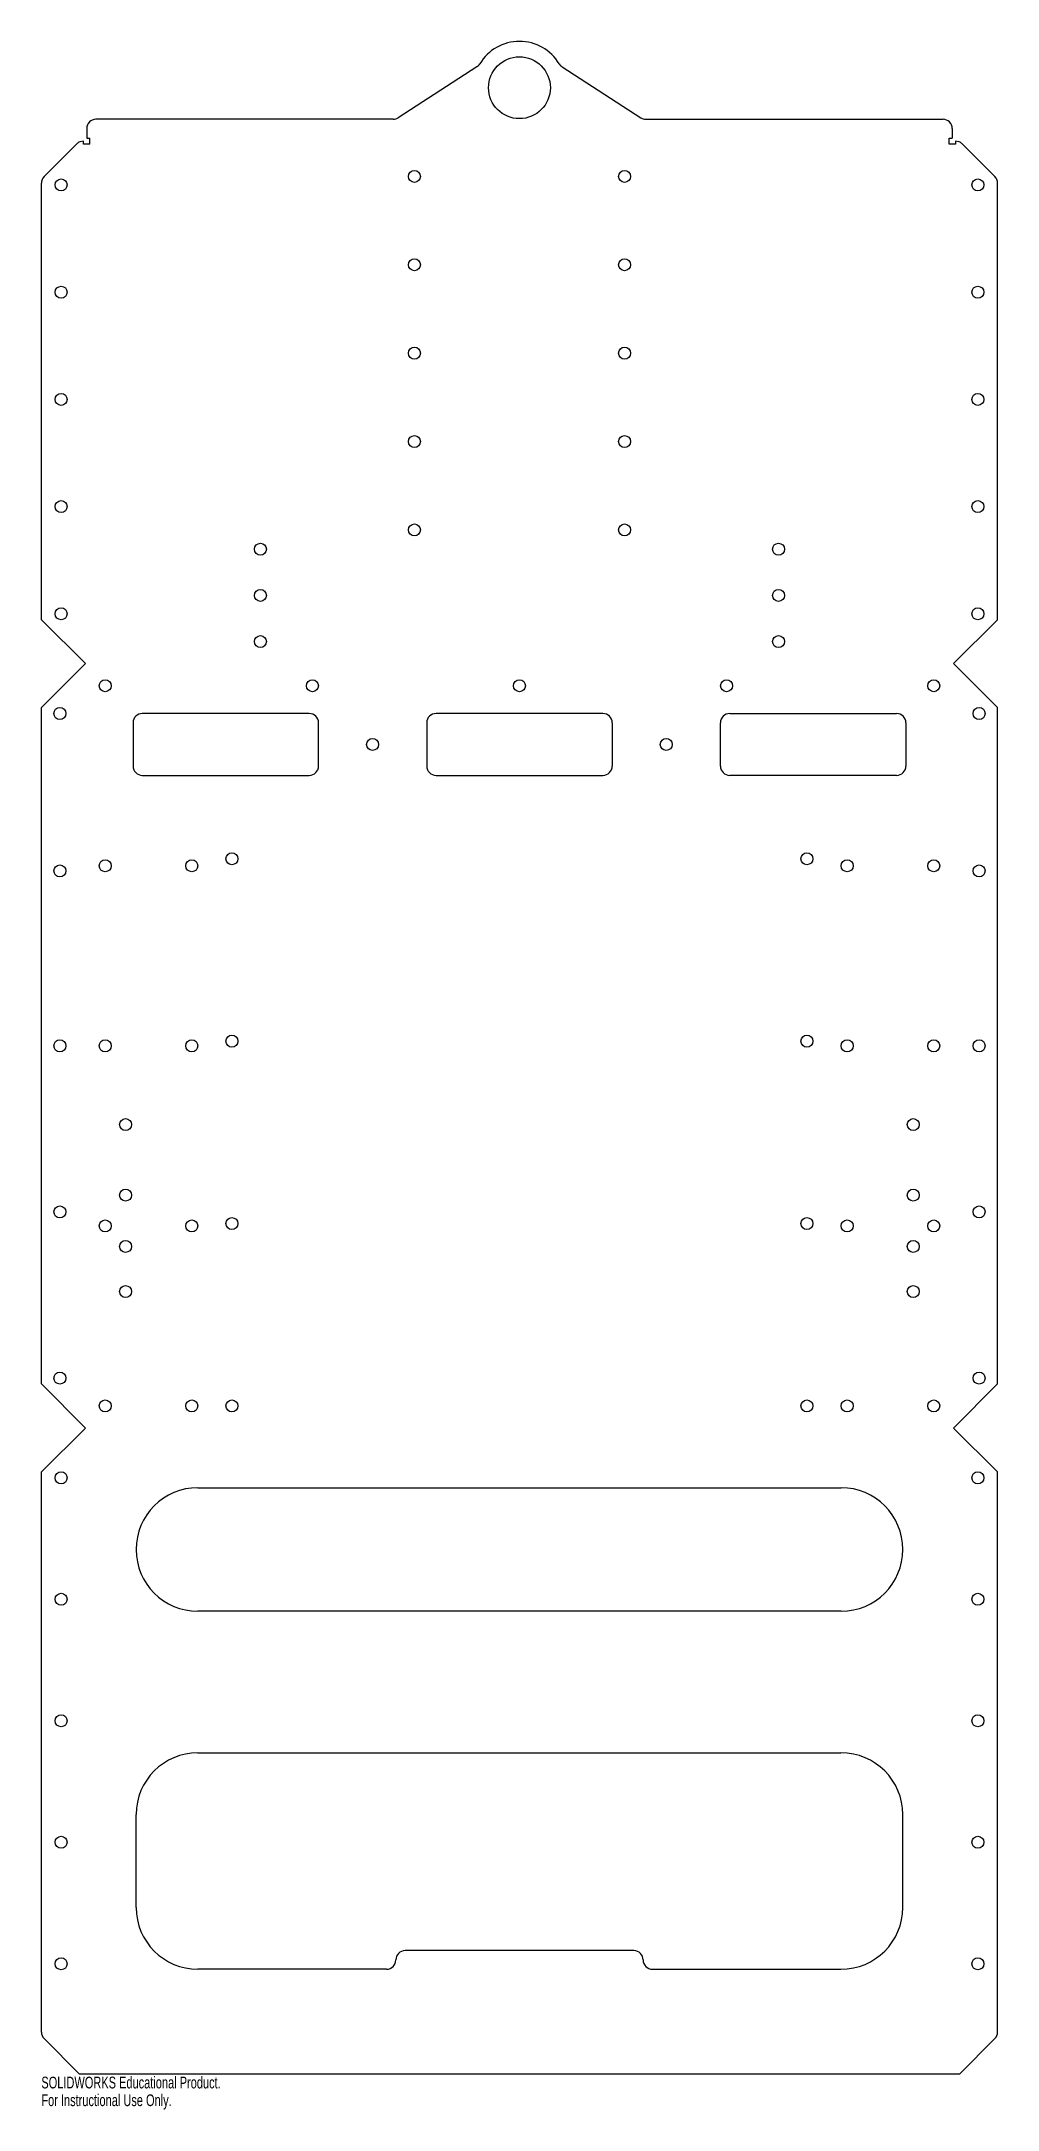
# Model space of a CAD drawing. Header units: inches. Extents: x -1.7 to 13.8, y -11.1 to 22.4.
import ezdxf

# ---------------------------------------------------------------- set-up
doc = ezdxf.new("R2010")
doc.units = ezdxf.units.IN
doc.header["$MEASUREMENT"] = 0
doc.styles.add('SLDTEXTSTYLE0', font='TXT', dxfattribs={"width": 0.7})

msp = doc.modelspace()

# ---------------------------------------------------------------- linework, layer by layer
at = {"color": 7, "linetype": 'Continuous', "lineweight": 25}
for p, q in [((5.365, 21.959), (4.093, 21.136)), ((6.746, 21.959), (8.018, 21.136)), ((4.011, 21.112), (-0.795, 21.112)), ((8.1, 21.112), (12.905, 21.112)), ((-0.995, 20.756), (-1.058, 20.746)), ((-0.995, 20.709), (-0.995, 20.756)), ((-0.945, 20.962), (-0.945, 20.809)), ((-0.945, 20.809), (-0.895, 20.809)), ((-0.895, 20.709), (-0.895, 20.809)), ((13.005, 20.809), (13.055, 20.809)), ((13.005, 20.709), (13.005, 20.809)), ((13.055, 20.962), (13.055, 20.809)), ((13.105, 20.756), (13.105, 20.709)), ((13.169, 20.746), (13.105, 20.756)), ((-1.103, 20.715), (-1.634, 20.184)), ((-0.895, 20.709), (-0.995, 20.709)), ((13.105, 20.709), (13.005, 20.709)), ((13.213, 20.715), (13.745, 20.184)), ((-1.678, 13.018), (-1.678, 20.078)), ((13.789, 13.018), (13.789, 20.078)), ((-1.678, 13.018), (-0.966, 12.307)), ((13.789, 13.018), (13.077, 12.307)), ((-0.966, 12.307), (-1.678, 11.595)), ((13.077, 12.307), (13.789, 11.595)), ((-1.678, 0.655), (-1.678, 11.595)), ((2.655, 11.5), (-0.045, 11.5)), ((7.405, 11.5), (4.705, 11.5)), ((9.455, 11.5), (12.155, 11.5)), ((13.789, 0.655), (13.789, 11.595)), ((-0.195, 11.35), (-0.195, 10.65)), ((2.805, 10.65), (2.805, 11.35)), ((4.555, 11.35), (4.555, 10.65)), ((7.555, 11.35), (7.555, 10.65)), ((9.305, 10.65), (9.305, 11.35)), ((12.305, 11.35), (12.305, 10.65)), ((-0.045, 10.5), (2.655, 10.5)), ((4.705, 10.5), (7.405, 10.5)), ((12.155, 10.5), (9.455, 10.5)), ((-1.678, 0.655), (-0.966, -0.057)), ((13.789, 0.655), (13.077, -0.057)), ((-0.966, -0.057), (-1.678, -0.768)), ((13.077, -0.057), (13.789, -0.768)), ((-1.678, -9.828), (-1.678, -0.768)), ((13.789, -9.828), (13.789, -0.768)), ((0.854, -1.023), (11.256, -1.023)), ((11.256, -3.021), (0.854, -3.021)), ((0.855, -5.311), (11.255, -5.311)), ((-0.145, -7.811), (-0.145, -6.311)), ((12.255, -7.811), (12.255, -6.311)), ((7.905, -8.511), (4.205, -8.511)), ((3.905, -8.811), (0.855, -8.811)), ((8.205, -8.811), (11.255, -8.811)), ((-1.634, -9.934), (-1.059, -10.509)), ((13.745, -9.934), (13.17, -10.509)), ((13.17, -10.509), (-1.059, -10.509))]:
    msp.add_line(p, q, dxfattribs=at)
for centre, radius in [((6.055, 21.622), 0.5), ((-1.358, 20.049), 0.097), ((4.355, 20.189), 0.097), ((7.755, 20.189), 0.097), ((13.469, 20.049), 0.097), ((4.355, 18.759), 0.097), ((7.755, 18.759), 0.097), ((-1.358, 18.315), 0.097), ((13.469, 18.315), 0.097), ((4.355, 17.329), 0.097), ((7.755, 17.329), 0.097), ((-1.358, 16.581), 0.097), ((13.469, 16.581), 0.097), ((4.355, 15.899), 0.097), ((7.755, 15.899), 0.097), ((-1.358, 14.847), 0.097), ((13.469, 14.847), 0.097), ((4.355, 14.469), 0.097), ((7.755, 14.469), 0.097), ((1.865, 14.158), 0.097), ((10.245, 14.158), 0.097), ((1.865, 13.411), 0.097), ((10.245, 13.411), 0.097), ((-1.358, 13.113), 0.097), ((13.469, 13.113), 0.097), ((1.865, 12.663), 0.097), ((10.245, 12.663), 0.097), ((-0.645, 11.95), 0.097), ((2.705, 11.95), 0.097), ((6.055, 11.95), 0.097), ((9.405, 11.95), 0.097), ((12.755, 11.95), 0.097), ((-1.378, 11.5), 0.097), ((13.489, 11.5), 0.097), ((3.68, 11), 0.097), ((8.43, 11), 0.097), ((-1.378, 8.953), 0.097), ((-0.645, 9.037), 0.097), ((0.755, 9.037), 0.097), ((1.405, 9.15), 0.097), ((10.705, 9.15), 0.097), ((11.355, 9.037), 0.097), ((12.755, 9.037), 0.097), ((13.489, 8.953), 0.097), ((-1.378, 6.125), 0.097), ((-0.645, 6.125), 0.097), ((0.755, 6.125), 0.097), ((1.405, 6.2), 0.097), ((10.705, 6.2), 0.097), ((11.355, 6.125), 0.097), ((12.755, 6.125), 0.097), ((13.489, 6.125), 0.097), ((-0.315, 4.85), 0.097), ((12.425, 4.85), 0.097), ((-0.315, 3.71), 0.097), ((12.425, 3.71), 0.097), ((-1.378, 3.438), 0.097), ((1.405, 3.25), 0.097), ((10.705, 3.25), 0.097), ((13.489, 3.438), 0.097), ((-0.645, 3.212), 0.097), ((0.755, 3.212), 0.097), ((11.355, 3.212), 0.097), ((12.755, 3.212), 0.097), ((-0.315, 2.88), 0.097), ((12.425, 2.88), 0.097), ((-0.315, 2.15), 0.097), ((12.425, 2.15), 0.097), ((-1.378, 0.75), 0.097), ((13.489, 0.75), 0.097), ((-0.645, 0.3), 0.097), ((0.755, 0.3), 0.097), ((1.405, 0.3), 0.097), ((10.705, 0.3), 0.097), ((11.355, 0.3), 0.097), ((12.755, 0.3), 0.097), ((-1.358, -0.863), 0.097), ((13.469, -0.863), 0.097), ((-1.358, -2.828), 0.097), ((13.469, -2.828), 0.097), ((-1.358, -4.793), 0.097), ((13.469, -4.793), 0.097), ((-1.358, -6.758), 0.097), ((13.469, -6.758), 0.097), ((-1.358, -8.723), 0.097), ((13.469, -8.723), 0.097)]:
    msp.add_circle(centre, radius, dxfattribs=at)
for centre, radius, start, end in [((6.055, 21.622), 0.75, 30.9106, 149.0894), ((5.283, 22.085), 0.15, 302.8803, 329.0894), ((6.828, 22.085), 0.15, 210.9106, 237.1197), ((-0.795, 20.962), 0.15, 90, 180), ((4.011, 21.262), 0.15, 270, 302.8803), ((8.1, 21.262), 0.15, 237.1197, 270), ((12.905, 20.962), 0.15, 0, 90), ((-0.997, 20.609), 0.15, 114.0508, 135), ((13.107, 20.609), 0.15, 45, 65.9492), ((-1.528, 20.078), 0.15, 135, 180), ((13.639, 20.078), 0.15, 0, 45), ((-0.045, 11.35), 0.15, 90, 180), ((2.655, 11.35), 0.15, 0, 90), ((4.705, 11.35), 0.15, 90, 180), ((7.405, 11.35), 0.15, 0, 90), ((9.455, 11.35), 0.15, 90, 180), ((12.155, 11.35), 0.15, 0, 90), ((-0.045, 10.65), 0.15, 180, 270), ((2.655, 10.65), 0.15, 270, 0), ((4.705, 10.65), 0.15, 180, 270), ((7.405, 10.65), 0.15, 270, 0), ((9.455, 10.65), 0.15, 180, 270), ((12.155, 10.65), 0.15, 270, 360), ((0.854, -2.022), 0.999, 90, 270), ((11.256, -2.022), 0.999, 270, 90), ((0.855, -6.311), 1, 90, 180), ((11.255, -6.311), 1, 0, 90), ((0.855, -7.811), 1, 180, 270), ((11.255, -7.811), 1, 270, 0), ((3.905, -8.661), 0.15, 270, 0), ((4.205, -8.661), 0.15, 90, 180), ((7.905, -8.661), 0.15, 0, 90), ((8.205, -8.661), 0.15, 180, 270), ((-1.528, -9.828), 0.15, 180, 225), ((13.639, -9.828), 0.15, 315, 0)]:
    msp.add_arc(centre, radius, start, end, dxfattribs=at)

# ---------------------------------------------------------------- texts
at = {"color": 7, "linetype": 'Continuous', "char_height": 0.1903, "attachment_point": 1, "style": 'SLDTEXTSTYLE0'}
for s, insert in [('SOLIDWORKS Educational Product.', (-1.678, -10.549)), ('For Instructional Use Only.', (-1.678, -10.835))]:
    msp.add_mtext(s, dxfattribs=dict(at, insert=insert))

doc.saveas('drawing.dxf')
